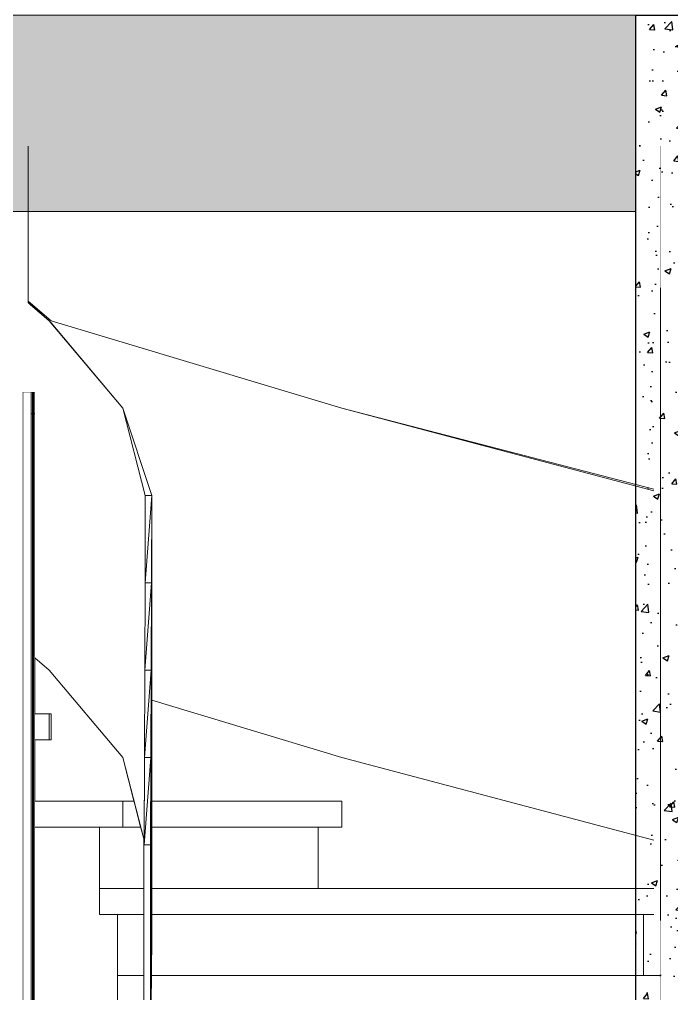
# Model space of a CAD drawing. Header units: metres. Extents: x -0.7 to 10.5, y -2 to 12.8.
# Drawn here: x 7.479 to 8.972, y 1.959 to 4.19 of the extents above; entities that cross this region are included whole.
import ezdxf

# ---------------------------------------------------------------- set-up
doc = ezdxf.new("R2010")
doc.units = ezdxf.units.M
doc.header["$MEASUREMENT"] = 0
doc.linetypes.add('Xref_Alzado 1$0$Wipeout_Contour', pattern=[1000, 0, -1000])
for name, color, linetype in [('Xref_Alzado 1 Est$0$00-COLUMNAS', 253, 'Continuous'), ('Xref_Alzado 1$0$Archicad Doors', 7, 'Continuous'), ('Xref_Alzado 1$0$Estructura - Muros', 7, 'Continuous'), ('Xref_Alzado 1$0$Interior - Escaleras', 7, 'Continuous')]:
    doc.layers.add(name, color=color, linetype=linetype)
doc.layers.add('Xref_Alzado 1 Est$0$00-VIGAS', color=4, linetype='Continuous', lineweight=13)
doc.layers.add('Xref_Alzado 1$0$Estructura - Muros_Pen_No__1', color=7, linetype='Continuous', lineweight=13)
for name, color, linetype, lineweight, true_color in [('Xref_Alzado 1$0$Archicad Doors_Pen_No__81', 7, 'Continuous', 13, 0x6a6a6a), ('Xref_Alzado 1$0$Estructura - Muros_Pen_No__81', 7, 'Continuous', 13, 0x6a6a6a), ('Xref_Alzado 1$0$Interior - Escaleras_Pen_No__81', 7, 'Continuous', 13, 0x6a6a6a)]:
    doc.layers.add(name, color=color, linetype=linetype, lineweight=lineweight, true_color=true_color)

# ---------------------------------------------------------------- blocks, each defined once
blk = doc.blocks.new('Xref_Alzado 1 Est')
at = {"layer": 'Xref_Alzado 1 Est$0$00-COLUMNAS'}
h = blk.add_hatch(dxfattribs=at)
h.set_pattern_fill('AR-CONC', color=256, scale=0.02)
h.set_pattern_definition([(50, (27.2878, 3.3), (0.143452, -0.0125504), [0.015, -0.165]), (355, (27.2878, 3.3), (-0.0277503, 0.1504384), [0.012, -0.132]), (100.45144, (27.29976, 3.29895), (0.1157018, 0.137888), [0.012748, -0.1402284]), (46.1842, (27.2878, 3.34), (0.2134483, -0.0331039), [0.0225, -0.2475]), (96.6356, (27.3056, 3.33724), (0.1869324, 0.1948237), [0.019122, -0.2103428]), (351.1842, (27.2878, 3.34), (0.1869324, 0.1948237), [0.018, -0.198]), (21, (27.3078, 3.33), (0.1193814, -0.0805238), [0.015, -0.165]), (326, (27.3078, 3.33), (0.0486631, 0.14503), [0.012, -0.132]), (71.45144, (27.31775, 3.32329), (0.1680445, 0.0645062), [0.012748, -0.1402284]), (37.5, (27.287805, 3.3), (0.00243197, 0.06657877), [0, -0.1304, 0, -0.134, 0, -0.1325]), (7.5, (27.287805, 3.3), (0.0526139, 0.07888234), [0, -0.0764, 0, -0.1274, 0, -0.0505]), (327.5, (27.243205, 3.3), (0.10676449, -0.00451097), [0, -0.05, 0, -0.156, 0, -0.207]), (317.5, (27.223205, 3.3), (0.11663723, 0.020021), [0, -0.065, 0, -0.1036, 0, -0.147])])
h.paths.add_polyline_path([(9.4167, 3.3), (9.1165, 3.3), (9.1165, 0.3), (9.4167, 0.3)])
at = {"layer": 'Xref_Alzado 1 Est$0$00-VIGAS'}
h = blk.add_hatch(dxfattribs=at)
h.set_pattern_fill('AR-CONC', color=256, scale=0.02)
h.set_pattern_definition([(50, (3.06188, 0), (0.143452, -0.0125504), [0.015, -0.165]), (355, (3.06188, 0), (-0.0277503, 0.1504384), [0.012, -0.132]), (100.4514, (3.07383, -0.00105), (0.1157018, 0.137888), [0.012748, -0.1402284]), (46.1842, (3.06188, 0.04), (0.2134483, -0.033104), [0.0225, -0.2475]), (96.6356, (3.07966, 0.03724), (0.1869324, 0.194824), [0.019122, -0.210343]), (351.184, (3.06188, 0.04), (0.1869324, 0.194824), [0.018, -0.198]), (21, (3.08188, 0.03), (0.1193814, -0.0805238), [0.015, -0.165]), (326, (3.08188, 0.03), (0.048663, 0.14503), [0.012, -0.132]), (71.4514, (3.09182, 0.02329), (0.1680445, 0.0645062), [0.012748, -0.1402284]), (37.5, (3.061876, 0), (0.00243197, 0.06657877), [0, -0.1304, 0, -0.134, 0, -0.1325]), (7.5, (3.061876, 0), (0.0526139, 0.07888234), [0, -0.0764, 0, -0.1274, 0, -0.0505]), (327.5, (3.017276, 0), (0.1067645, -0.00451097), [0, -0.05, 0, -0.156, 0, -0.207]), (317.5, (2.99728, 0), (0.1166372, 0.020021), [0, -0.065, 0, -0.1036, 0, -0.147])])
h.paths.add_polyline_path([(3.4157, 3.3), (3.4157, 2.85), (9.1165, 2.85), (9.1165, 3.3)])
at = {"layer": 'Xref_Alzado 1 Est$0$00-COLUMNAS'}
blk.add_lwpolyline([(9.1165, 3.3), (9.4167, 3.3), (9.4167, 0.3), (9.1165, 0.3)], close=True, dxfattribs=at)
at = {"layer": 'Xref_Alzado 1 Est$0$00-VIGAS'}
blk.add_lwpolyline([(9.1165, 3.3), (3.4157, 3.3), (3.4157, 2.85), (9.1165, 2.85)], close=True, dxfattribs=at)
blk = doc.blocks.new('Xref_Alzado 1$0$Section Element_24')
at = {"color": 254, "linetype": 'Xref_Alzado 1$0$Wipeout_Contour', "lineweight": 0, "ltscale": 54895.506877}
blk.add_wipeout([(-8901.1, 0), (-8953.7, 0), (-8953.7, -300), (-9101.1, -300), (-9101.1, -2999.3), (-8901.1, -2999.3)], dxfattribs=at).dxf.layer = 'Xref_Alzado 1$0$Estructura - Muros'
at = {"layer": 'Xref_Alzado 1$0$Estructura - Muros_Pen_No__1', "color": 7, "linetype": 'Continuous', "lineweight": 13}
blk.add_line((-9101.1, -300), (-9101.1, -2999.3), dxfattribs=at)
blk = doc.blocks.new('Xref_Alzado 1$0$Section Element_44')
at = {"color": 254, "linetype": 'Xref_Alzado 1$0$Wipeout_Contour', "lineweight": 0, "ltscale": 78061.089262}
blk.add_wipeout([(-9101.1, -300), (-10548.7, -300), (-10548.7, -654.9), (-10496.7, -700.1), (-9831, -900.1), (-9116.1, -1086), (-9116.1, -624.3), (-9101.1, -624.3)], dxfattribs=at).dxf.layer = 'Xref_Alzado 1$0$Estructura - Muros'
at = {"color": 254, "linetype": 'Xref_Alzado 1$0$Wipeout_Contour', "lineweight": 0, "ltscale": 105889.005453}
blk.add_wipeout([(-10496.7, -1660), (-10533.4, -1660), (-10533.4, -1800), (-10306.6, -1800), (-10313.2, -1774.2), (-10332.2, -1700), (-10500.8, -1500), (-10533.4, -1471.7), (-10533.4, -1600), (-10496.7, -1600)], dxfattribs=at).dxf.layer = 'Xref_Alzado 1$0$Estructura - Muros'
at = {"color": 254, "linetype": 'Xref_Alzado 1$0$Wipeout_Contour', "lineweight": 0, "ltscale": 89569.826379}
blk.add_wipeout([(-9831, -1700), (-10266, -1569.3), (-10266, -1800), (-9831, -1800), (-9831, -1860), (-9884.6, -1860), (-9884.6, -2000), (-9116.1, -2000), (-9116.1, -1889.6)], dxfattribs=at).dxf.layer = 'Xref_Alzado 1$0$Estructura - Muros'
at = {"color": 254, "linetype": 'Xref_Alzado 1$0$Wipeout_Contour', "lineweight": 0, "ltscale": 56163.282913}
blk.add_wipeout([(-9140.1, -2060), (-9140.1, -2200), (-9101.1, -2200), (-9101.1, -2074.3), (-9116.1, -2074.3), (-9116.1, -2060)], dxfattribs=at).dxf.layer = 'Xref_Alzado 1$0$Estructura - Muros'
blk = doc.blocks.new('Xref_Alzado 1$0$Section Element_47')
at = {"color": 254, "linetype": 'Xref_Alzado 1$0$Wipeout_Contour', "lineweight": 0, "ltscale": 43056.982179}
blk.add_wipeout([(-10533.6, -913), (-10536.6, -913), (-10536.6, -3000), (-10533.6, -3000)], dxfattribs=at).dxf.layer = 'Xref_Alzado 1$0$Archicad Doors'
at = {"color": 254, "linetype": 'Xref_Alzado 1$0$Wipeout_Contour', "lineweight": 0, "ltscale": 43046.610755}
blk.add_wipeout([(-10533.4, -3000), (-10533.4, -863), (-10533.6, -913), (-10533.6, -3000)], dxfattribs=at).dxf.layer = 'Xref_Alzado 1$0$Archicad Doors'
at = {"color": 254, "linetype": 'Xref_Alzado 1$0$Wipeout_Contour', "lineweight": 0, "ltscale": 43059.698157}
blk.add_wipeout([(-10536.8, -863), (-10539.1, -863), (-10539.1, -3000), (-10536.8, -3000)], dxfattribs=at).dxf.layer = 'Xref_Alzado 1$0$Archicad Doors'
at = {"color": 254, "linetype": 'Xref_Alzado 1$0$Wipeout_Contour', "lineweight": 0, "ltscale": 43058.962416}
blk.add_wipeout([(-10536.8, -863), (-10536.8, -3000), (-10536.6, -3000), (-10536.6, -913)], dxfattribs=at).dxf.layer = 'Xref_Alzado 1$0$Archicad Doors'
at = {"color": 254, "linetype": 'Xref_Alzado 1$0$Wipeout_Contour', "lineweight": 0, "ltscale": 42289.955096}
blk.add_wipeout([(-10533.4, -863), (-10536.8, -863), (-10536.6, -913), (-10533.6, -913)], dxfattribs=at).dxf.layer = 'Xref_Alzado 1$0$Archicad Doors'
at = {"layer": 'Xref_Alzado 1$0$Archicad Doors_Pen_No__81', "color": 251, "linetype": 'Continuous', "lineweight": 13, "true_color": 0x6a6a6a}
for p, q in [((-10536.8, -863), (-10539.1, -863)), ((-10536.8, -3000), (-10536.8, -863)), ((-10536.8, -863), (-10533.4, -863)), ((-10533.4, -863), (-10533.4, -3000)), ((-10536.6, -913), (-10536.6, -3000)), ((-10533.6, -913), (-10536.6, -913)), ((-10533.6, -3000), (-10533.6, -913))]:
    blk.add_line(p, q, dxfattribs=at)
blk = doc.blocks.new('Xref_Alzado 1$0$Section Element_48')
at = {"color": 254, "linetype": 'Xref_Alzado 1$0$Wipeout_Contour', "lineweight": 0, "ltscale": 43114.536787}
blk.add_wipeout([(-10542.4, -863), (-10561.4, -863), (-10561.4, -3000), (-10542.4, -3000)], dxfattribs=at).dxf.layer = 'Xref_Alzado 1$0$Archicad Doors'
at = {"layer": 'Xref_Alzado 1$0$Archicad Doors_Pen_No__81', "color": 251, "linetype": 'Continuous', "lineweight": 13, "true_color": 0x6a6a6a}
blk.add_line((-10561.4, -863), (-10561.4, -3000), dxfattribs=at)
at = {"color": 254, "linetype": 'Xref_Alzado 1$0$Wipeout_Contour', "lineweight": 0, "ltscale": 43081.191504}
blk.add_wipeout([(-10542.4, -3000), (-10542.3, -3000), (-10542.3, -913), (-10542.4, -863)], dxfattribs=at).dxf.layer = 'Xref_Alzado 1$0$Archicad Doors'
at = {"color": 254, "linetype": 'Xref_Alzado 1$0$Wipeout_Contour', "lineweight": 0, "ltscale": 43079.208889}
blk.add_wipeout([(-10539.3, -913), (-10542.3, -913), (-10542.3, -3000), (-10539.3, -3000)], dxfattribs=at).dxf.layer = 'Xref_Alzado 1$0$Archicad Doors'
at = {"color": 254, "linetype": 'Xref_Alzado 1$0$Wipeout_Contour', "lineweight": 0, "ltscale": 43068.839574}
blk.add_wipeout([(-10539.1, -863), (-10539.3, -913), (-10539.3, -3000), (-10539.1, -3000)], dxfattribs=at).dxf.layer = 'Xref_Alzado 1$0$Archicad Doors'
at = {"color": 254, "linetype": 'Xref_Alzado 1$0$Wipeout_Contour', "lineweight": 0, "ltscale": 42312.577693}
blk.add_wipeout([(-10539.1, -863), (-10542.4, -863), (-10542.3, -913), (-10539.3, -913)], dxfattribs=at).dxf.layer = 'Xref_Alzado 1$0$Archicad Doors'
at = {"layer": 'Xref_Alzado 1$0$Archicad Doors_Pen_No__81', "color": 251, "linetype": 'Continuous', "lineweight": 13, "true_color": 0x6a6a6a}
for p, q in [((-10542.4, -863), (-10561.4, -863)), ((-10542.4, -863), (-10542.4, -3000)), ((-10539.1, -863), (-10542.4, -863)), ((-10539.1, -3000), (-10539.1, -863)), ((-10542.3, -3000), (-10542.3, -913)), ((-10542.3, -913), (-10539.3, -913)), ((-10539.3, -913), (-10539.3, -3000))]:
    blk.add_line(p, q, dxfattribs=at)
blk = doc.blocks.new('Xref_Alzado 1$0$Section Element_49')
at = {"color": 254, "linetype": 'Xref_Alzado 1$0$Wipeout_Contour', "lineweight": 0, "ltscale": 106577.683103}
blk.add_wipeout([(-10576.3, -3000), (-10561.4, -3000), (-10561.4, -863), (-10559.8, -863), (-10548.7, -863), (-10548.7, -658.5), (-10548.7, -658.5), (-10548.7, -300), (-10551.5, -300), (-10576.3, -300)], dxfattribs=at).dxf.layer = 'Xref_Alzado 1$0$Estructura - Muros'
at = {"layer": 'Xref_Alzado 1$0$Estructura - Muros_Pen_No__81', "color": 251, "linetype": 'Continuous', "lineweight": 13, "true_color": 0x6a6a6a}
blk.add_line((-10548.7, -658.5), (-10548.7, -300), dxfattribs=at)
blk = doc.blocks.new('Xref_Alzado 1$0$Section Element_50')
at = {"color": 254, "linetype": 'Xref_Alzado 1$0$Wipeout_Contour', "lineweight": 0, "ltscale": 28234.588645}
blk.add_wipeout([(-9831, -900.1), (-9116.1, -1089.7), (-9116.1, -1089.7)], dxfattribs=at).dxf.layer = 'Xref_Alzado 1$0$Interior - Escaleras'
at = {"color": 254, "linetype": 'Xref_Alzado 1$0$Wipeout_Contour', "lineweight": 0, "ltscale": 38573.467415}
blk.add_wipeout([(-9116.1, -1889.5), (-9831, -1699.9), (-9831, -1700), (-9116.1, -1889.6)], dxfattribs=at).dxf.layer = 'Xref_Alzado 1$0$Interior - Escaleras'
at = {"color": 254, "linetype": 'Xref_Alzado 1$0$Wipeout_Contour', "lineweight": 0, "ltscale": 28886.97255}
blk.add_wipeout([(-9076.9, -1100.1), (-9831, -900.1), (-9831, -900.1)], dxfattribs=at).dxf.layer = 'Xref_Alzado 1$0$Interior - Escaleras'
at = {"color": 254, "linetype": 'Xref_Alzado 1$0$Wipeout_Contour', "lineweight": 0, "ltscale": 40724.329201}
blk.add_wipeout([(-10266, -1569.3), (-9831, -1700), (-9831, -1699.9), (-10266, -1569.2)], dxfattribs=at).dxf.layer = 'Xref_Alzado 1$0$Interior - Escaleras'
at = {"color": 254, "linetype": 'Xref_Alzado 1$0$Wipeout_Contour', "lineweight": 0, "ltscale": 30911.669524}
blk.add_wipeout([(-10496.7, -700.1), (-10496.7, -700.1), (-9831, -900.1)], dxfattribs=at).dxf.layer = 'Xref_Alzado 1$0$Interior - Escaleras'
at = {"color": 254, "linetype": 'Xref_Alzado 1$0$Wipeout_Contour', "lineweight": 0, "ltscale": 28234.098284}
blk.add_wipeout([(-9831, -900.1), (-9116.1, -1089.7), (-9116.1, -1086)], dxfattribs=at).dxf.layer = 'Xref_Alzado 1$0$Interior - Escaleras'
at = {"color": 254, "linetype": 'Xref_Alzado 1$0$Wipeout_Contour', "lineweight": 0, "ltscale": 30264.745669}
blk.add_wipeout([(-10496.7, -700.1), (-9831, -900.1), (-9831, -900.1)], dxfattribs=at).dxf.layer = 'Xref_Alzado 1$0$Interior - Escaleras'
at = {"color": 254, "linetype": 'Xref_Alzado 1$0$Wipeout_Contour', "lineweight": 0, "ltscale": 28233.662383}
blk.add_wipeout([(-9831, -900.1), (-9116.1, -1086), (-9116.1, -1086)], dxfattribs=at).dxf.layer = 'Xref_Alzado 1$0$Interior - Escaleras'
at = {"color": 254, "linetype": 'Xref_Alzado 1$0$Wipeout_Contour', "lineweight": 0, "ltscale": 38339.800148}
blk.add_wipeout([(-9116.1, -1089.8), (-9831, -900.2), (-9831, -1699.9), (-9116.1, -1889.5)], dxfattribs=at).dxf.layer = 'Xref_Alzado 1$0$Interior - Escaleras'
at = {"color": 254, "linetype": 'Xref_Alzado 1$0$Wipeout_Contour', "lineweight": 0, "ltscale": 82294.815379}
blk.add_wipeout([(-10496.7, -704.9), (-10332.1, -900.1), (-10266, -1100.1), (-10266, -1100.2), (-10266, -1569.2), (-9831, -1699.9), (-9831, -900.2), (-10496.7, -700.2)], dxfattribs=at).dxf.layer = 'Xref_Alzado 1$0$Interior - Escaleras'
at = {"color": 254, "linetype": 'Xref_Alzado 1$0$Wipeout_Contour', "lineweight": 0, "ltscale": 52703.289618}
blk.add_wipeout([(-10496.7, -700.2), (-10548.7, -655.1), (-10548.7, -658.5), (-10500.8, -700.1), (-10496.7, -704.9)], dxfattribs=at).dxf.layer = 'Xref_Alzado 1$0$Interior - Escaleras'
at = {"color": 254, "linetype": 'Xref_Alzado 1$0$Wipeout_Contour', "lineweight": 0, "ltscale": 38106.190666}
blk.add_wipeout([(-9116.1, -1089.7), (-9831, -900.1), (-9831, -900.2), (-9116.1, -1089.8)], dxfattribs=at).dxf.layer = 'Xref_Alzado 1$0$Interior - Escaleras'
at = {"color": 254, "linetype": 'Xref_Alzado 1$0$Wipeout_Contour', "lineweight": 0, "ltscale": 31303.204688}
blk.add_wipeout([(-10283.8, -1900.1), (-10282.9, -1700.1), (-10283, -1700.1)], dxfattribs=at).dxf.layer = 'Xref_Alzado 1$0$Interior - Escaleras'
at = {"color": 254, "linetype": 'Xref_Alzado 1$0$Wipeout_Contour', "lineweight": 0, "ltscale": 40784.402193}
blk.add_wipeout([(-9831, -900.1), (-10496.7, -700.1), (-10496.7, -700.2), (-9831, -900.2)], dxfattribs=at).dxf.layer = 'Xref_Alzado 1$0$Interior - Escaleras'
at = {"color": 254, "linetype": 'Xref_Alzado 1$0$Wipeout_Contour', "lineweight": 0, "ltscale": 31204.90139}
blk.add_wipeout([(-10283, -1700.1), (-10282.1, -1500.1), (-10282.2, -1500.1)], dxfattribs=at).dxf.layer = 'Xref_Alzado 1$0$Interior - Escaleras'
at = {"layer": 'Xref_Alzado 1$0$Interior - Escaleras_Pen_No__81', "color": 251, "linetype": 'Continuous', "lineweight": 13, "true_color": 0x6a6a6a}
for p in [(-9116.1, -1089.7), (-9116.1, -1089.7), (-9116.1, -1086), (-9116.1, -1086), (-9831, -900.1), (-9116.1, -1089.7)]:
    blk.add_line(p, (-9831, -900.1), dxfattribs=at)
at = {"color": 254, "linetype": 'Xref_Alzado 1$0$Wipeout_Contour', "lineweight": 0, "ltscale": 42178.197117}
blk.add_wipeout([(-10496.7, -700.1), (-10548.7, -655), (-10548.7, -655.1), (-10496.7, -700.2)], dxfattribs=at).dxf.layer = 'Xref_Alzado 1$0$Interior - Escaleras'
at = {"color": 254, "linetype": 'Xref_Alzado 1$0$Wipeout_Contour', "lineweight": 0, "ltscale": 31117.534007}
blk.add_wipeout([(-10282.2, -1500.1), (-10281.1, -1300.1), (-10281.2, -1300.1)], dxfattribs=at).dxf.layer = 'Xref_Alzado 1$0$Interior - Escaleras'
at = {"color": 254, "linetype": 'Xref_Alzado 1$0$Wipeout_Contour', "lineweight": 0, "ltscale": 31337.774333}
blk.add_wipeout([(-10283.8, -1900.1), (-10283.7, -1900.1), (-10282.9, -1700.1)], dxfattribs=at).dxf.layer = 'Xref_Alzado 1$0$Interior - Escaleras'
at = {"color": 254, "linetype": 'Xref_Alzado 1$0$Wipeout_Contour', "lineweight": 0, "ltscale": 31042.724886}
blk.add_wipeout([(-10281.2, -1300.1), (-10281, -1100.1), (-10281.1, -1100.1)], dxfattribs=at).dxf.layer = 'Xref_Alzado 1$0$Interior - Escaleras'
at = {"color": 254, "linetype": 'Xref_Alzado 1$0$Wipeout_Contour', "lineweight": 0, "ltscale": 31235.719103}
blk.add_wipeout([(-10283, -1700.1), (-10282.9, -1700.1), (-10282.1, -1500.1)], dxfattribs=at).dxf.layer = 'Xref_Alzado 1$0$Interior - Escaleras'
at = {"color": 254, "linetype": 'Xref_Alzado 1$0$Wipeout_Contour', "lineweight": 0, "ltscale": 31144.70048}
blk.add_wipeout([(-10282.2, -1500.1), (-10282.1, -1500.1), (-10281.1, -1300.1)], dxfattribs=at).dxf.layer = 'Xref_Alzado 1$0$Interior - Escaleras'
at = {"color": 254, "linetype": 'Xref_Alzado 1$0$Wipeout_Contour', "lineweight": 0, "ltscale": 31287.580676}
blk.add_wipeout([(-10283.7, -1900.1), (-10268.1, -1700.1), (-10282.9, -1700.1)], dxfattribs=at).dxf.layer = 'Xref_Alzado 1$0$Interior - Escaleras'
at = {"color": 254, "linetype": 'Xref_Alzado 1$0$Wipeout_Contour', "lineweight": 0, "ltscale": 31065.800711}
blk.add_wipeout([(-10281.2, -1300.1), (-10281.1, -1300.1), (-10281, -1100.1)], dxfattribs=at).dxf.layer = 'Xref_Alzado 1$0$Interior - Escaleras'
at = {"color": 254, "linetype": 'Xref_Alzado 1$0$Wipeout_Contour', "lineweight": 0, "ltscale": 31189.231084}
blk.add_wipeout([(-10282.9, -1700.1), (-10267.3, -1500.1), (-10282.1, -1500.1)], dxfattribs=at).dxf.layer = 'Xref_Alzado 1$0$Interior - Escaleras'
at = {"color": 254, "linetype": 'Xref_Alzado 1$0$Wipeout_Contour', "lineweight": 0, "ltscale": 31051.280831}
blk.add_wipeout([(-10332.2, -900.1), (-10281.1, -1100.1), (-10281, -1100.1)], dxfattribs=at).dxf.layer = 'Xref_Alzado 1$0$Interior - Escaleras'
at = {"color": 254, "linetype": 'Xref_Alzado 1$0$Wipeout_Contour', "lineweight": 0, "ltscale": 31101.814917}
blk.add_wipeout([(-10282.1, -1500.1), (-10266.3, -1300.1), (-10281.1, -1300.1)], dxfattribs=at).dxf.layer = 'Xref_Alzado 1$0$Interior - Escaleras'
at = {"color": 254, "linetype": 'Xref_Alzado 1$0$Wipeout_Contour', "lineweight": 0, "ltscale": 31309.344119}
blk.add_wipeout([(-10283.7, -1900.1), (-10268.9, -1900.1), (-10268.1, -1700.1)], dxfattribs=at).dxf.layer = 'Xref_Alzado 1$0$Interior - Escaleras'
at = {"color": 254, "linetype": 'Xref_Alzado 1$0$Wipeout_Contour', "lineweight": 0, "ltscale": 31027.033479}
blk.add_wipeout([(-10281.1, -1300.1), (-10266.1, -1100.1), (-10281, -1100.1)], dxfattribs=at).dxf.layer = 'Xref_Alzado 1$0$Interior - Escaleras'
at = {"color": 254, "linetype": 'Xref_Alzado 1$0$Wipeout_Contour', "lineweight": 0, "ltscale": 31207.199857}
blk.add_wipeout([(-10282.9, -1700.1), (-10268.1, -1700.1), (-10267.3, -1500.1)], dxfattribs=at).dxf.layer = 'Xref_Alzado 1$0$Interior - Escaleras'
at = {"color": 254, "linetype": 'Xref_Alzado 1$0$Wipeout_Contour', "lineweight": 0, "ltscale": 31081.662806}
blk.add_wipeout([(-10332.1, -900.1), (-10332.2, -900.1), (-10281, -1100.1)], dxfattribs=at).dxf.layer = 'Xref_Alzado 1$0$Interior - Escaleras'
at = {"color": 254, "linetype": 'Xref_Alzado 1$0$Wipeout_Contour', "lineweight": 0, "ltscale": 31116.109888}
blk.add_wipeout([(-10282.1, -1500.1), (-10267.3, -1500.1), (-10266.3, -1300.1)], dxfattribs=at).dxf.layer = 'Xref_Alzado 1$0$Interior - Escaleras'
at = {"color": 254, "linetype": 'Xref_Alzado 1$0$Wipeout_Contour', "lineweight": 0, "ltscale": 41853.901972}
blk.add_wipeout([(-10283.7, -1889.5), (-10332.2, -1699.9), (-10332.2, -1700), (-10283.7, -1889.6)], dxfattribs=at).dxf.layer = 'Xref_Alzado 1$0$Interior - Escaleras'
at = {"color": 254, "linetype": 'Xref_Alzado 1$0$Wipeout_Contour', "lineweight": 0, "ltscale": 31259.152841}
blk.add_wipeout([(-10268.9, -1900.1), (-10268, -1700.1), (-10268.1, -1700.1)], dxfattribs=at).dxf.layer = 'Xref_Alzado 1$0$Interior - Escaleras'
at = {"color": 254, "linetype": 'Xref_Alzado 1$0$Wipeout_Contour', "lineweight": 0, "ltscale": 31419.008533}
blk.add_wipeout([(-10332.2, -900.1), (-10500.8, -700.1), (-10500.8, -700.1)], dxfattribs=at).dxf.layer = 'Xref_Alzado 1$0$Interior - Escaleras'
at = {"color": 254, "linetype": 'Xref_Alzado 1$0$Wipeout_Contour', "lineweight": 0, "ltscale": 31036.765081}
blk.add_wipeout([(-10281.1, -1300.1), (-10266.3, -1300.1), (-10266.1, -1100.1)], dxfattribs=at).dxf.layer = 'Xref_Alzado 1$0$Interior - Escaleras'
at = {"color": 254, "linetype": 'Xref_Alzado 1$0$Wipeout_Contour', "lineweight": 0, "ltscale": 42156.994293}
blk.add_wipeout([(-10332.2, -1700), (-10332.2, -1699.9), (-10500.8, -1499.9), (-10500.8, -1500)], dxfattribs=at).dxf.layer = 'Xref_Alzado 1$0$Interior - Escaleras'
at = {"color": 254, "linetype": 'Xref_Alzado 1$0$Wipeout_Contour', "lineweight": 0, "ltscale": 31160.713976}
blk.add_wipeout([(-10268.1, -1700.1), (-10267.2, -1500.1), (-10267.3, -1500.1)], dxfattribs=at).dxf.layer = 'Xref_Alzado 1$0$Interior - Escaleras'
at = {"color": 254, "linetype": 'Xref_Alzado 1$0$Wipeout_Contour', "lineweight": 0, "ltscale": 31662.146446}
blk.add_wipeout([(-10548.7, -658.5), (-10548.7, -658.5), (-10500.8, -700.1)], dxfattribs=at).dxf.layer = 'Xref_Alzado 1$0$Interior - Escaleras'
at = {"color": 254, "linetype": 'Xref_Alzado 1$0$Wipeout_Contour', "lineweight": 0, "ltscale": 31036.111794}
blk.add_wipeout([(-10332.1, -900.1), (-10281, -1100.1), (-10266.1, -1100.1)], dxfattribs=at).dxf.layer = 'Xref_Alzado 1$0$Interior - Escaleras'
at = {"color": 254, "linetype": 'Xref_Alzado 1$0$Wipeout_Contour', "lineweight": 0, "ltscale": 31073.226235}
blk.add_wipeout([(-10267.3, -1500.1), (-10266.2, -1300.1), (-10266.3, -1300.1)], dxfattribs=at).dxf.layer = 'Xref_Alzado 1$0$Interior - Escaleras'
at = {"color": 254, "linetype": 'Xref_Alzado 1$0$Wipeout_Contour', "lineweight": 0, "ltscale": 42486.353956}
blk.add_wipeout([(-10533.4, -1471.7), (-10500.8, -1500), (-10500.8, -1499.9), (-10533.4, -1471.6)], dxfattribs=at).dxf.layer = 'Xref_Alzado 1$0$Interior - Escaleras'
at = {"color": 254, "linetype": 'Xref_Alzado 1$0$Wipeout_Contour', "lineweight": 0, "ltscale": 31293.771275}
blk.add_wipeout([(-10268.9, -1900.1), (-10268.8, -1900.1), (-10268, -1700.1)], dxfattribs=at).dxf.layer = 'Xref_Alzado 1$0$Interior - Escaleras'
at = {"color": 254, "linetype": 'Xref_Alzado 1$0$Wipeout_Contour', "lineweight": 0, "ltscale": 31267.158642}
blk.add_wipeout([(-10332.2, -900.1), (-10332.1, -900.1), (-10500.8, -700.1)], dxfattribs=at).dxf.layer = 'Xref_Alzado 1$0$Interior - Escaleras'
at = {"color": 254, "linetype": 'Xref_Alzado 1$0$Wipeout_Contour', "lineweight": 0, "ltscale": 30998.223644}
blk.add_wipeout([(-10266.3, -1300.1), (-10266, -1100.1), (-10266.1, -1100.1)], dxfattribs=at).dxf.layer = 'Xref_Alzado 1$0$Interior - Escaleras'
at = {"color": 254, "linetype": 'Xref_Alzado 1$0$Wipeout_Contour', "lineweight": 0, "ltscale": 31191.575474}
blk.add_wipeout([(-10268.1, -1700.1), (-10268, -1700.1), (-10267.2, -1500.1)], dxfattribs=at).dxf.layer = 'Xref_Alzado 1$0$Interior - Escaleras'
at = {"color": 254, "linetype": 'Xref_Alzado 1$0$Wipeout_Contour', "lineweight": 0, "ltscale": 31100.431343}
blk.add_wipeout([(-10267.3, -1500.1), (-10267.2, -1500.1), (-10266.2, -1300.1)], dxfattribs=at).dxf.layer = 'Xref_Alzado 1$0$Interior - Escaleras'
at = {"color": 254, "linetype": 'Xref_Alzado 1$0$Wipeout_Contour', "lineweight": 0, "ltscale": 42036.612052}
blk.add_wipeout([(-10268, -2499.9), (-10268, -1700.2), (-10268.8, -1900.2), (-10268.8, -2699.9)], dxfattribs=at).dxf.layer = 'Xref_Alzado 1$0$Interior - Escaleras'
at = {"color": 254, "linetype": 'Xref_Alzado 1$0$Wipeout_Contour', "lineweight": 0, "ltscale": 31021.242036}
blk.add_wipeout([(-10266.3, -1300.1), (-10266.2, -1300.1), (-10266, -1100.1)], dxfattribs=at).dxf.layer = 'Xref_Alzado 1$0$Interior - Escaleras'
at = {"color": 254, "linetype": 'Xref_Alzado 1$0$Wipeout_Contour', "lineweight": 0, "ltscale": 41873.597568}
blk.add_wipeout([(-10267.2, -2299.9), (-10267.2, -1500.2), (-10268, -1700.2), (-10268, -2499.9)], dxfattribs=at).dxf.layer = 'Xref_Alzado 1$0$Interior - Escaleras'
at = {"color": 254, "linetype": 'Xref_Alzado 1$0$Wipeout_Contour', "lineweight": 0, "ltscale": 31021.440461}
blk.add_wipeout([(-10332.1, -900.1), (-10266.1, -1100.1), (-10266, -1100.1)], dxfattribs=at).dxf.layer = 'Xref_Alzado 1$0$Interior - Escaleras'
at = {"color": 254, "linetype": 'Xref_Alzado 1$0$Wipeout_Contour', "lineweight": 0, "ltscale": 41724.928053}
blk.add_wipeout([(-10266.2, -2099.9), (-10266.2, -1300.2), (-10267.2, -1500.2), (-10267.2, -2299.9)], dxfattribs=at).dxf.layer = 'Xref_Alzado 1$0$Interior - Escaleras'
at = {"color": 254, "linetype": 'Xref_Alzado 1$0$Wipeout_Contour', "lineweight": 0, "ltscale": 83239.325253}
blk.add_wipeout([(-10332.2, -1699.9), (-10283.7, -1889.5), (-10283, -1700.2), (-10283, -1700.1), (-10282.2, -1500.1), (-10281.2, -1300.2), (-10281.1, -1100.2), (-10332.2, -900.2)], dxfattribs=at).dxf.layer = 'Xref_Alzado 1$0$Interior - Escaleras'
at = {"color": 254, "linetype": 'Xref_Alzado 1$0$Wipeout_Contour', "lineweight": 0, "ltscale": 41592.207188}
blk.add_wipeout([(-10266, -1899.9), (-10266, -1100.2), (-10266.2, -1300.2), (-10266.2, -2099.9)], dxfattribs=at).dxf.layer = 'Xref_Alzado 1$0$Interior - Escaleras'
at = {"layer": 'Xref_Alzado 1$0$Interior - Escaleras_Pen_No__81', "color": 251, "linetype": 'Continuous', "lineweight": 13, "true_color": 0x6a6a6a}
for p, q in [((-10266.3, -1300.1), (-10266.1, -1100.1)), ((-10266.3, -1300.1), (-10266, -1100.1)), ((-10266.2, -1300.1), (-10266, -1100.1)), ((-10266.1, -1100.1), (-10266, -1100.1)), ((-10282.2, -1500.1), (-10281.2, -1300.1)), ((-10282.2, -1500.1), (-10281.1, -1300.1)), ((-10282.1, -1500.1), (-10281.1, -1300.1)), ((-10282.1, -1500.1), (-10266.3, -1300.1)), ((-10281.2, -1300.1), (-10281.1, -1300.1)), ((-10281.1, -1300.1), (-10266.3, -1300.1)), ((-10267.3, -1500.1), (-10266.3, -1300.1)), ((-10267.3, -1500.1), (-10266.2, -1300.1)), ((-10267.2, -1500.1), (-10266.2, -1300.1)), ((-10266.3, -1300.1), (-10266.2, -1300.1)), ((-10283, -1700.1), (-10282.2, -1500.1)), ((-10283, -1700.1), (-10282.1, -1500.1)), ((-10282.9, -1700.1), (-10282.1, -1500.1)), ((-10282.9, -1700.1), (-10267.3, -1500.1)), ((-10282.2, -1500.1), (-10282.1, -1500.1)), ((-10282.1, -1500.1), (-10267.3, -1500.1)), ((-10268.1, -1700.1), (-10267.3, -1500.1)), ((-10268.1, -1700.1), (-10267.2, -1500.1)), ((-10268, -1700.1), (-10267.2, -1500.1)), ((-10267.3, -1500.1), (-10267.2, -1500.1)), ((-9831, -1700), (-10266, -1569.3)), ((-10283, -1700.1), (-10282.9, -1700.1)), ((-10282.9, -1700.1), (-10268.1, -1700.1)), ((-10268.1, -1700.1), (-10268, -1700.1))]:
    blk.add_line(p, q, dxfattribs=at)
at = {"color": 254, "linetype": 'Xref_Alzado 1$0$Wipeout_Contour', "lineweight": 0, "ltscale": 41973.930423}
blk.add_wipeout([(-10332.2, -1699.9), (-10332.2, -900.2), (-10500.8, -700.2), (-10500.8, -1499.9)], dxfattribs=at).dxf.layer = 'Xref_Alzado 1$0$Interior - Escaleras'
at = {"color": 254, "linetype": 'Xref_Alzado 1$0$Wipeout_Contour', "lineweight": 0, "ltscale": 42368.483592}
blk.add_wipeout([(-10332.1, -1800), (-10533.4, -1800), (-10533.4, -1860), (-10332.1, -1860)], dxfattribs=at).dxf.layer = 'Xref_Alzado 1$0$Interior - Escaleras'
at = {"color": 254, "linetype": 'Xref_Alzado 1$0$Wipeout_Contour', "lineweight": 0, "ltscale": 40855.56599}
blk.add_wipeout([(-9831, -1800), (-10266, -1800), (-10266, -1860), (-9831, -1860)], dxfattribs=at).dxf.layer = 'Xref_Alzado 1$0$Interior - Escaleras'
at = {"color": 254, "linetype": 'Xref_Alzado 1$0$Wipeout_Contour', "lineweight": 0, "ltscale": 126453.288281}
blk.add_wipeout([(-10283.8, -2700), (-10283.7, -2700), (-10268.9, -2700), (-10268.8, -2700), (-10268.8, -2699.9), (-10268.8, -1900.2), (-10268.8, -1900.1), (-10268.9, -1900.1), (-10283.7, -1900.1), (-10283.8, -1900.1), (-10283.8, -1900.2), (-10283.8, -2699.9)], dxfattribs=at).dxf.layer = 'Xref_Alzado 1$0$Interior - Escaleras'
at = {"layer": 'Xref_Alzado 1$0$Interior - Escaleras_Pen_No__81', "color": 251, "linetype": 'Continuous', "lineweight": 13, "true_color": 0x6a6a6a}
for p, q in [((-9116.1, -1889.6), (-9831, -1700)), ((-9831, -1800), (-10266, -1800)), ((-9831, -1860), (-9831, -1800))]:
    blk.add_line(p, q, dxfattribs=at)
at = {"color": 254, "linetype": 'Xref_Alzado 1$0$Wipeout_Contour', "lineweight": 0, "ltscale": 74066.225921}
blk.add_wipeout([(-10548.7, -863), (-10542.4, -863), (-10533.4, -863), (-10533.4, -1471.6), (-10500.8, -1499.9), (-10500.8, -700.2), (-10548.7, -658.6)], dxfattribs=at).dxf.layer = 'Xref_Alzado 1$0$Interior - Escaleras'
at = {"color": 254, "linetype": 'Xref_Alzado 1$0$Wipeout_Contour', "lineweight": 0, "ltscale": 41422.116244}
blk.add_wipeout([(-10281.1, -1100.1), (-10332.2, -900.1), (-10332.2, -900.2), (-10281.1, -1100.2)], dxfattribs=at).dxf.layer = 'Xref_Alzado 1$0$Interior - Escaleras'
at = {"color": 254, "linetype": 'Xref_Alzado 1$0$Wipeout_Contour', "lineweight": 0, "ltscale": 42570.930914}
blk.add_wipeout([(-10533.4, -1660), (-10500.8, -1660), (-10500.8, -1600), (-10533.4, -1600)], dxfattribs=at).dxf.layer = 'Xref_Alzado 1$0$Interior - Escaleras'
at = {"color": 254, "linetype": 'Xref_Alzado 1$0$Wipeout_Contour', "lineweight": 0, "ltscale": 41906.226602}
blk.add_wipeout([(-10332.1, -1800), (-10332.1, -1860), (-10291.3, -1860), (-10306.6, -1800)], dxfattribs=at).dxf.layer = 'Xref_Alzado 1$0$Interior - Escaleras'
at = {"color": 254, "linetype": 'Xref_Alzado 1$0$Wipeout_Contour', "lineweight": 0, "ltscale": 42129.188875}
blk.add_wipeout([(-10385.8, -2060), (-10283.8, -2060), (-10283.8, -2000), (-10385.8, -2000)], dxfattribs=at).dxf.layer = 'Xref_Alzado 1$0$Interior - Escaleras'
at = {"color": 254, "linetype": 'Xref_Alzado 1$0$Wipeout_Contour', "lineweight": 0, "ltscale": 39608.745536}
blk.add_wipeout([(-10266.1, -2000), (-10266.2, -2060), (-9116.1, -2060), (-9116.1, -2000)], dxfattribs=at).dxf.layer = 'Xref_Alzado 1$0$Interior - Escaleras'
at = {"color": 254, "linetype": 'Xref_Alzado 1$0$Wipeout_Contour', "lineweight": 0, "ltscale": 42209.371474}
blk.add_wipeout([(-10344.2, -2260), (-10283.8, -2260), (-10283.8, -2200), (-10344.2, -2200)], dxfattribs=at).dxf.layer = 'Xref_Alzado 1$0$Interior - Escaleras'
at = {"color": 254, "linetype": 'Xref_Alzado 1$0$Wipeout_Contour', "lineweight": 0, "ltscale": 39753.356834}
blk.add_wipeout([(-10267, -2260), (-9101.1, -2260), (-9101.1, -2200), (-10266.7, -2200)], dxfattribs=at).dxf.layer = 'Xref_Alzado 1$0$Interior - Escaleras'
at = {"layer": 'Xref_Alzado 1$0$Interior - Escaleras_Pen_No__81', "color": 251, "linetype": 'Continuous', "lineweight": 13, "true_color": 0x6a6a6a}
for p, q in [((-10281.2, -1300.1), (-10281.1, -1100.1)), ((-10281.2, -1300.1), (-10281, -1100.1)), ((-10281.1, -1300.1), (-10281, -1100.1)), ((-10281.1, -1100.1), (-10281, -1100.1)), ((-10281.1, -1300.1), (-10266.1, -1100.1)), ((-10281, -1100.1), (-10266.1, -1100.1)), ((-10500.8, -1500), (-10533.4, -1471.7)), ((-10332.1, -1800), (-10533.4, -1800)), ((-10306.6, -1800), (-10332.1, -1800))]:
    blk.add_line(p, q, dxfattribs=at)
at = {"color": 254, "linetype": 'Xref_Alzado 1$0$Wipeout_Contour', "lineweight": 0, "ltscale": 41790.901799}
blk.add_wipeout([(-10332.2, -900.2), (-10332.2, -900.1), (-10500.8, -700.1), (-10500.8, -700.2)], dxfattribs=at).dxf.layer = 'Xref_Alzado 1$0$Interior - Escaleras'
at = {"color": 254, "linetype": 'Xref_Alzado 1$0$Wipeout_Contour', "lineweight": 0, "ltscale": 42498.362877}
blk.add_wipeout([(-10496.7, -1600), (-10500.8, -1600), (-10500.8, -1660), (-10496.7, -1660)], dxfattribs=at).dxf.layer = 'Xref_Alzado 1$0$Interior - Escaleras'
at = {"color": 254, "linetype": 'Xref_Alzado 1$0$Wipeout_Contour', "lineweight": 0, "ltscale": 73434.922421}
blk.add_wipeout([(-10291.3, -1860), (-10385.8, -1860), (-10385.8, -2000), (-10283.8, -2000), (-10283.8, -1900.2), (-10283.8, -1900.1), (-10283.7, -1889.6)], dxfattribs=at).dxf.layer = 'Xref_Alzado 1$0$Interior - Escaleras'
at = {"color": 254, "linetype": 'Xref_Alzado 1$0$Wipeout_Contour', "lineweight": 0, "ltscale": 61914.953251}
blk.add_wipeout([(-10266, -1900), (-10266.1, -2000), (-9884.6, -2000), (-9884.6, -1860), (-10266, -1860), (-10266, -1899.9)], dxfattribs=at).dxf.layer = 'Xref_Alzado 1$0$Interior - Escaleras'
at = {"color": 254, "linetype": 'Xref_Alzado 1$0$Wipeout_Contour', "lineweight": 0, "ltscale": 42127.381867}
blk.add_wipeout([(-10344.2, -2200), (-10283.8, -2200), (-10283.8, -2060), (-10344.2, -2060)], dxfattribs=at).dxf.layer = 'Xref_Alzado 1$0$Interior - Escaleras'
at = {"color": 254, "linetype": 'Xref_Alzado 1$0$Wipeout_Contour', "lineweight": 0, "ltscale": 60697.671525}
blk.add_wipeout([(-10266.2, -2100), (-10266.7, -2200), (-9140.1, -2200), (-9140.1, -2060), (-10266.2, -2060), (-10266.2, -2099.9)], dxfattribs=at).dxf.layer = 'Xref_Alzado 1$0$Interior - Escaleras'
at = {"layer": 'Xref_Alzado 1$0$Interior - Escaleras_Pen_No__81', "color": 251, "linetype": 'Continuous', "lineweight": 13, "true_color": 0x6a6a6a}
for p, q in [((-10281.1, -1100.1), (-10332.2, -900.1)), ((-10281, -1100.1), (-10332.2, -900.1)), ((-10332.2, -900.1), (-10332.1, -900.1)), ((-10266.1, -1100.1), (-10332.1, -900.1)), ((-10266, -1100.1), (-10332.1, -900.1)), ((-10281, -1100.1), (-10332.1, -900.1)), ((-10266, -1899.9), (-10266, -1100.2)), ((-10332.2, -1700), (-10500.8, -1500)), ((-10500.8, -1600), (-10533.4, -1600)), ((-10500.8, -1660), (-10500.8, -1600)), ((-10496.7, -1600), (-10500.8, -1600)), ((-10496.7, -1660), (-10496.7, -1600)), ((-10500.8, -1660), (-10533.4, -1660)), ((-10496.7, -1660), (-10500.8, -1660)), ((-10283.7, -1889.6), (-10332.2, -1700)), ((-10283.8, -1900.1), (-10283, -1700.1)), ((-10283.8, -1900.1), (-10282.9, -1700.1)), ((-10283.7, -1900.1), (-10282.9, -1700.1)), ((-10283.7, -1900.1), (-10268.1, -1700.1)), ((-10268.9, -1900.1), (-10268.1, -1700.1)), ((-10268.9, -1900.1), (-10268, -1700.1)), ((-10268.8, -1900.1), (-10268, -1700.1)), ((-10332.1, -1860), (-10332.1, -1800)), ((-10291.3, -1860), (-10332.1, -1860)), ((-9831, -1860), (-10266, -1860)), ((-9884.6, -2000), (-9884.6, -1860)), ((-10283.8, -1900.1), (-10283.7, -1900.1)), ((-10283.8, -2699.9), (-10283.8, -1900.2)), ((-10283.7, -1900.1), (-10268.9, -1900.1)), ((-10268.9, -1900.1), (-10268.8, -1900.1)), ((-10268.8, -2699.9), (-10268.8, -1900.2)), ((-10266.2, -2100), (-10266, -1900)), ((-9116.1, -2000), (-10266.1, -2000)), ((-9116.1, -2060), (-10266.2, -2060)), ((-9140.1, -2200), (-9140.1, -2060)), ((-10267.2, -2300), (-10266.2, -2100)), ((-9101.1, -2200), (-10266.7, -2200))]:
    blk.add_line(p, q, dxfattribs=at)
at = {"color": 254, "linetype": 'Xref_Alzado 1$0$Wipeout_Contour', "lineweight": 0, "ltscale": 42186.860546}
blk.add_wipeout([(-10500.8, -700.1), (-10548.7, -658.5), (-10548.7, -658.6), (-10500.8, -700.2)], dxfattribs=at).dxf.layer = 'Xref_Alzado 1$0$Interior - Escaleras'
at = {"color": 254, "linetype": 'Xref_Alzado 1$0$Wipeout_Contour', "lineweight": 0, "ltscale": 53055.898424}
blk.add_wipeout([(-10344.2, -2651.6), (-10344.2, -2260), (-10344.2, -2060), (-10352.9, -2060), (-10352.9, -2645.5)], dxfattribs=at).dxf.layer = 'Xref_Alzado 1$0$Interior - Escaleras'
at = {"layer": 'Xref_Alzado 1$0$Interior - Escaleras_Pen_No__81', "color": 251, "linetype": 'Continuous', "lineweight": 13, "true_color": 0x6a6a6a}
for p, q in [((-10496.7, -700.1), (-10548.7, -654.9)), ((-10496.7, -700.1), (-10548.7, -655)), ((-10500.8, -700.1), (-10548.7, -658.5)), ((-10500.8, -700.1), (-10548.7, -658.5)), ((-10332.2, -900.1), (-10500.8, -700.1)), ((-10332.1, -900.1), (-10500.8, -700.1)), ((-10500.8, -700.1), (-10500.8, -700.1)), ((-10332.2, -900.1), (-10500.8, -700.1)), ((-9831, -900.1), (-10496.7, -700.1)), ((-9831, -900.1), (-10496.7, -700.1)), ((-10496.7, -700.1), (-10496.7, -700.1)), ((-9831, -900.1), (-10496.7, -700.1))]:
    blk.add_line(p, q, dxfattribs=at)
at = {"color": 254, "linetype": 'Xref_Alzado 1$0$Wipeout_Contour', "lineweight": 0, "ltscale": 42541.121814}
blk.add_wipeout([(-10352.9, -2645.5), (-10352.9, -2060), (-10385.8, -2060), (-10385.8, -2622.4)], dxfattribs=at).dxf.layer = 'Xref_Alzado 1$0$Interior - Escaleras'
at = {"layer": 'Xref_Alzado 1$0$Interior - Escaleras_Pen_No__81', "color": 251, "linetype": 'Continuous', "lineweight": 13, "true_color": 0x6a6a6a}
for p, q in [((-10283.8, -2060), (-10344.2, -2060)), ((-10344.2, -2200), (-10344.2, -2060)), ((-10283.8, -2200), (-10344.2, -2200)), ((-10344.2, -2260), (-10344.2, -2200))]:
    blk.add_line(p, q, dxfattribs=at)
at = {"color": 254, "linetype": 'Xref_Alzado 1$0$Wipeout_Contour', "lineweight": 0, "ltscale": 53126.013588}
blk.add_wipeout([(-10385.8, -2622.4), (-10385.8, -2060), (-10385.8, -1860), (-10392.5, -1860), (-10392.5, -2617.7)], dxfattribs=at).dxf.layer = 'Xref_Alzado 1$0$Interior - Escaleras'
at = {"color": 254, "linetype": 'Xref_Alzado 1$0$Wipeout_Contour', "lineweight": 0, "ltscale": 42620.256895}
blk.add_wipeout([(-10392.5, -2617.7), (-10392.5, -1860), (-10432.2, -1860), (-10432.2, -2589.8)], dxfattribs=at).dxf.layer = 'Xref_Alzado 1$0$Interior - Escaleras'
at = {"layer": 'Xref_Alzado 1$0$Interior - Escaleras_Pen_No__81', "color": 251, "linetype": 'Continuous', "lineweight": 13, "true_color": 0x6a6a6a}
for p, q in [((-10385.8, -1860), (-10392.5, -1860)), ((-10332.1, -1860), (-10385.8, -1860)), ((-10385.8, -2000), (-10385.8, -1860)), ((-10283.8, -2000), (-10385.8, -2000)), ((-10385.8, -2060), (-10385.8, -2000)), ((-10344.2, -2060), (-10385.8, -2060))]:
    blk.add_line(p, q, dxfattribs=at)
at = {"color": 254, "linetype": 'Xref_Alzado 1$0$Wipeout_Contour', "lineweight": 0, "ltscale": 42695.151715}
blk.add_wipeout([(-10432.2, -2589.8), (-10432.2, -1860), (-10434.5, -1860), (-10434.5, -2588.2)], dxfattribs=at).dxf.layer = 'Xref_Alzado 1$0$Interior - Escaleras'
at = {"color": 254, "linetype": 'Xref_Alzado 1$0$Wipeout_Contour', "lineweight": 0, "ltscale": 42748.871789}
blk.add_wipeout([(-10434.5, -2588.2), (-10434.5, -1860), (-10471.8, -1860), (-10471.8, -2488.9)], dxfattribs=at).dxf.layer = 'Xref_Alzado 1$0$Interior - Escaleras'
at = {"layer": 'Xref_Alzado 1$0$Interior - Escaleras_Pen_No__81', "color": 251, "linetype": 'Continuous', "lineweight": 13, "true_color": 0x6a6a6a}
blk.add_line((-10392.5, -1860), (-10432.2, -1860), dxfattribs=at)
at = {"color": 254, "linetype": 'Xref_Alzado 1$0$Wipeout_Contour', "lineweight": 0, "ltscale": 42852.271784}
blk.add_wipeout([(-10471.8, -2488.9), (-10471.8, -1860), (-10511.5, -1860), (-10511.5, -2383.3)], dxfattribs=at).dxf.layer = 'Xref_Alzado 1$0$Interior - Escaleras'
at = {"color": 254, "linetype": 'Xref_Alzado 1$0$Wipeout_Contour', "lineweight": 0, "ltscale": 42936.386799}
blk.add_wipeout([(-10511.5, -1860), (-10533.4, -1860), (-10533.4, -2324.9), (-10511.5, -2383.3)], dxfattribs=at).dxf.layer = 'Xref_Alzado 1$0$Interior - Escaleras'
at = {"layer": 'Xref_Alzado 1$0$Interior - Escaleras_Pen_No__81', "color": 251, "linetype": 'Continuous', "lineweight": 13, "true_color": 0x6a6a6a}
blk.add_line((-10432.2, -1860), (-10533.4, -1860), dxfattribs=at)
blk = doc.blocks.new('Xref_Alzado 1')
at = {"layer": 'Xref_Alzado 1$0$Estructura - Muros', "lineweight": 0, "xscale": 0.001, "yscale": 0.001, "zscale": 0.001}
blk.add_blockref('Xref_Alzado 1$0$Section Element_24', (18.274, 3.3), dxfattribs=at)
blk.add_blockref('Xref_Alzado 1$0$Section Element_44', (18.274, 3.3), dxfattribs=at)
at = {"layer": 'Xref_Alzado 1$0$Archicad Doors', "lineweight": 0, "xscale": 0.001, "yscale": 0.001, "zscale": 0.001}
blk.add_blockref('Xref_Alzado 1$0$Section Element_47', (18.274, 3.3), dxfattribs=at)
blk.add_blockref('Xref_Alzado 1$0$Section Element_48', (18.274, 3.3), dxfattribs=at)
at = {"layer": 'Xref_Alzado 1$0$Estructura - Muros', "lineweight": 0, "xscale": 0.001, "yscale": 0.001, "zscale": 0.001}
blk.add_blockref('Xref_Alzado 1$0$Section Element_49', (18.274, 3.3), dxfattribs=at)
at = {"layer": 'Xref_Alzado 1$0$Interior - Escaleras', "lineweight": 0, "xscale": 0.001, "yscale": 0.001, "zscale": 0.001}
blk.add_blockref('Xref_Alzado 1$0$Section Element_50', (18.274, 3.3), dxfattribs=at)

msp = doc.modelspace()

# ---------------------------------------------------------------- block references
msp.add_blockref('Xref_Alzado 1', (-0.2264, 0.9))

# ---------------------------------------------------------------- next in the draw order: block references
msp.add_blockref('Xref_Alzado 1 Est', (-0.2264, 0.9))

doc.saveas('drawing.dxf')
